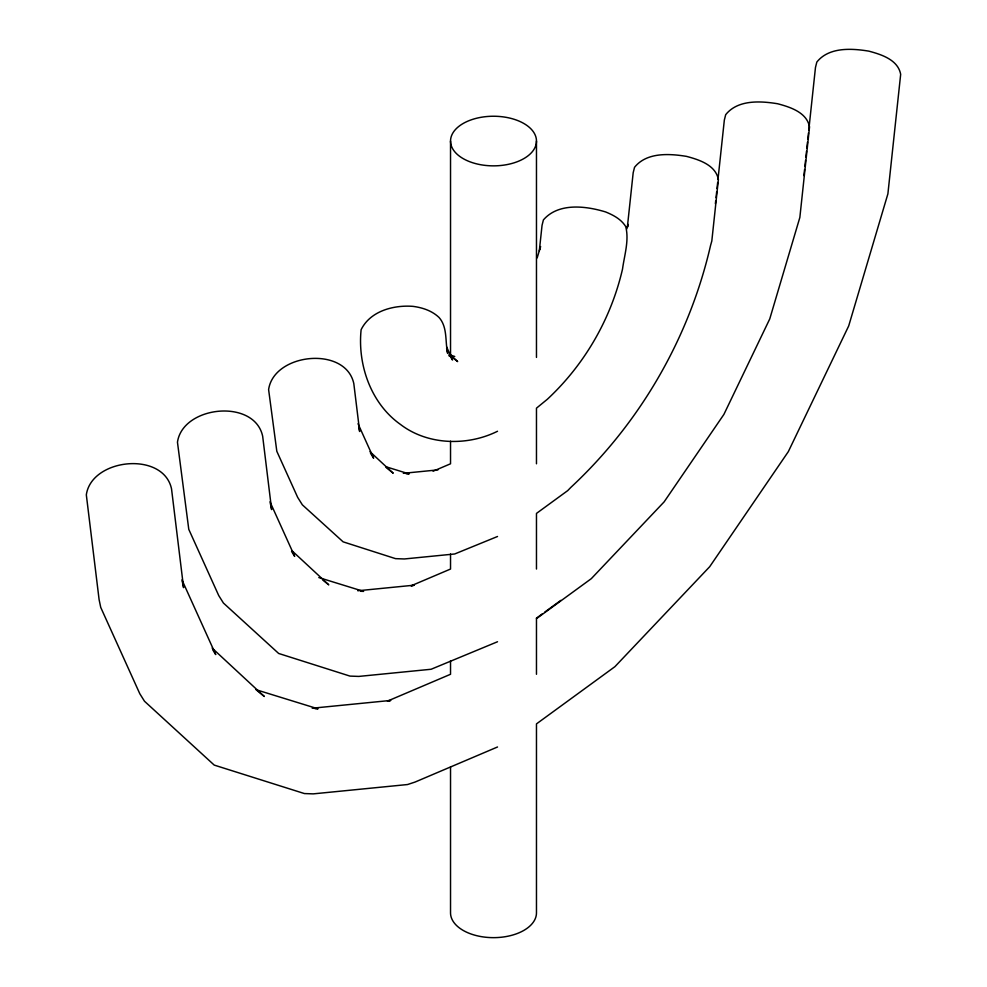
<?xml version="1.0" encoding="UTF-8"?>
<svg xmlns="http://www.w3.org/2000/svg" width="987" height="987" viewBox="0 0 987 987"><rect width="100%" height="100%" fill="white"/><g stroke="black" fill="none" stroke-linecap="round" stroke-linejoin="round"><path stroke-width="1.48" d="M539.309 250.945L542.048 225.332L543.405 219.916C558.408 202.495 585.809 205.901 605.623 211.946C613.359 215.092 621.168 219.213 625.696 226.529C629.324 240.211 624.364 255.325 622.526 269.044C611.076 318.764 584.662 364.511 547.329 399.279L536.472 408.162L536.472 463.791M715.378 203.766L715.711 200.719M716.031 197.684L716.685 191.601M717.006 188.554L717.66 182.472M717.981 179.424L724.335 120.093L725.692 114.677C737.782 99.551 760.335 100.933 777.608 103.746C790.131 107.065 806.835 112.345 809.537 126.928L799.852 217.448L769.761 318.9L723.903 414.404L664.128 501.877L591.312 578.653L536.472 618.652L536.472 674.281M803.911 175.612L804.565 169.517M804.886 166.47L805.54 160.375M805.861 157.328L806.515 151.233M806.835 148.198L807.489 142.103M807.822 139.056L808.476 132.961M808.797 129.914L815.472 67.474L816.829 62.058C828.932 46.932 851.473 48.314 868.745 51.127C881.28 54.445 897.973 59.726 900.675 74.309L887.893 193.859L848.697 325.944L788.342 451.614L709.69 566.711L614.901 666.681L536.472 723.89L536.472 912.839A42.972 24.811 0 0 1 493.5 937.65A42.972 24.811 0 0 1 450.528 912.839L450.528 766.911M539.716 249.477L540.555 246.528L537.187 257.878M626.831 228.848L628.151 224.419L627.337 227.355L633.185 172.713L634.542 167.296C646.645 152.171 669.186 153.553 686.458 156.365C698.993 159.684 715.686 164.965 718.388 179.56L711.812 241.038L710.566 245.455C689.308 337.788 640.255 422.744 570.918 487.319L567.722 490.613L536.472 513.413L536.472 569.043M536.336 618.232L542.455 613.766M544.91 611.989L560.813 600.38M497.522 431.257C467.295 446.321 427.531 445.223 400.438 424.41C370.865 403.51 357.467 364.697 361.119 329.695C370.31 310.942 393.653 304.872 413.022 306.365C422.547 307.623 432.01 310.745 439.067 317.493C447.74 327.289 444.989 341.551 447.691 353.445L446.605 348.263M433.083 471.218L450.528 463.791L450.528 441.238M497.522 536.496L454.699 553.978L404.386 558.963L395.54 558.642L343.118 541.838L302.355 504.838L297.655 497.337L276.816 451.281L268.612 389.618C273.757 352.976 345.672 345.549 353.815 383.622L359.663 431.516L358.849 427.63M411.036 585.834L450.528 569.043L450.528 554.003M497.522 641.747L431.109 669.26L358.824 676.416L349.978 676.095L278.667 653.468L223.42 603.032L218.719 595.531L188.776 529.34L177.463 442.238C182.607 405.608 254.523 398.18 262.665 436.242L271.622 509.588L269.994 501.815L294.681 556.384L291.547 551.388M387.422 701.128L450.528 674.281L450.528 660.747M497.522 746.986L415.058 782.062L407.52 784.542L313.249 793.869L304.403 793.56L214.228 765.098L144.484 701.226L139.796 693.725L100.736 607.412L99.107 599.652L86.325 494.857C91.47 458.227 163.386 450.8 171.528 488.861L183.582 587.647L182.225 581.183M411.838 585.982L414.355 585.168L357.8 590.769M388.249 701.263L390.766 700.437L312.2 708.222M448.949 355.851L451.997 355.554M403.325 473.316L437.944 469.886M406.212 473.822L409.161 473.933L386.127 466.814M360.65 591.275L363.598 591.386L318.813 577.568M315.075 708.728L318.024 708.839L255.83 689.642M449.048 354.715L454.736 356.48M450.528 355.801L457.66 361.6L450.023 354.518M386.09 467.419L393.221 473.229L370.014 451.713M322.823 580.023L328.77 584.859L292.201 550.943M257.188 690.678L264.319 696.489L212.156 648.101M449.406 354.999L452.539 359.996L446.655 346.98M370.483 453.193L373.617 458.19L358.034 423.744M212.612 649.582L215.746 654.578L181.953 579.887M536.472 141.055A42.972 24.811 0 0 1 472.02 162.534A42.972 24.811 0 0 1 472.02 119.563A42.972 24.811 0 0 1 536.472 141.055L536.472 357.417M450.528 141.055L450.528 355.888"/></g></svg>
